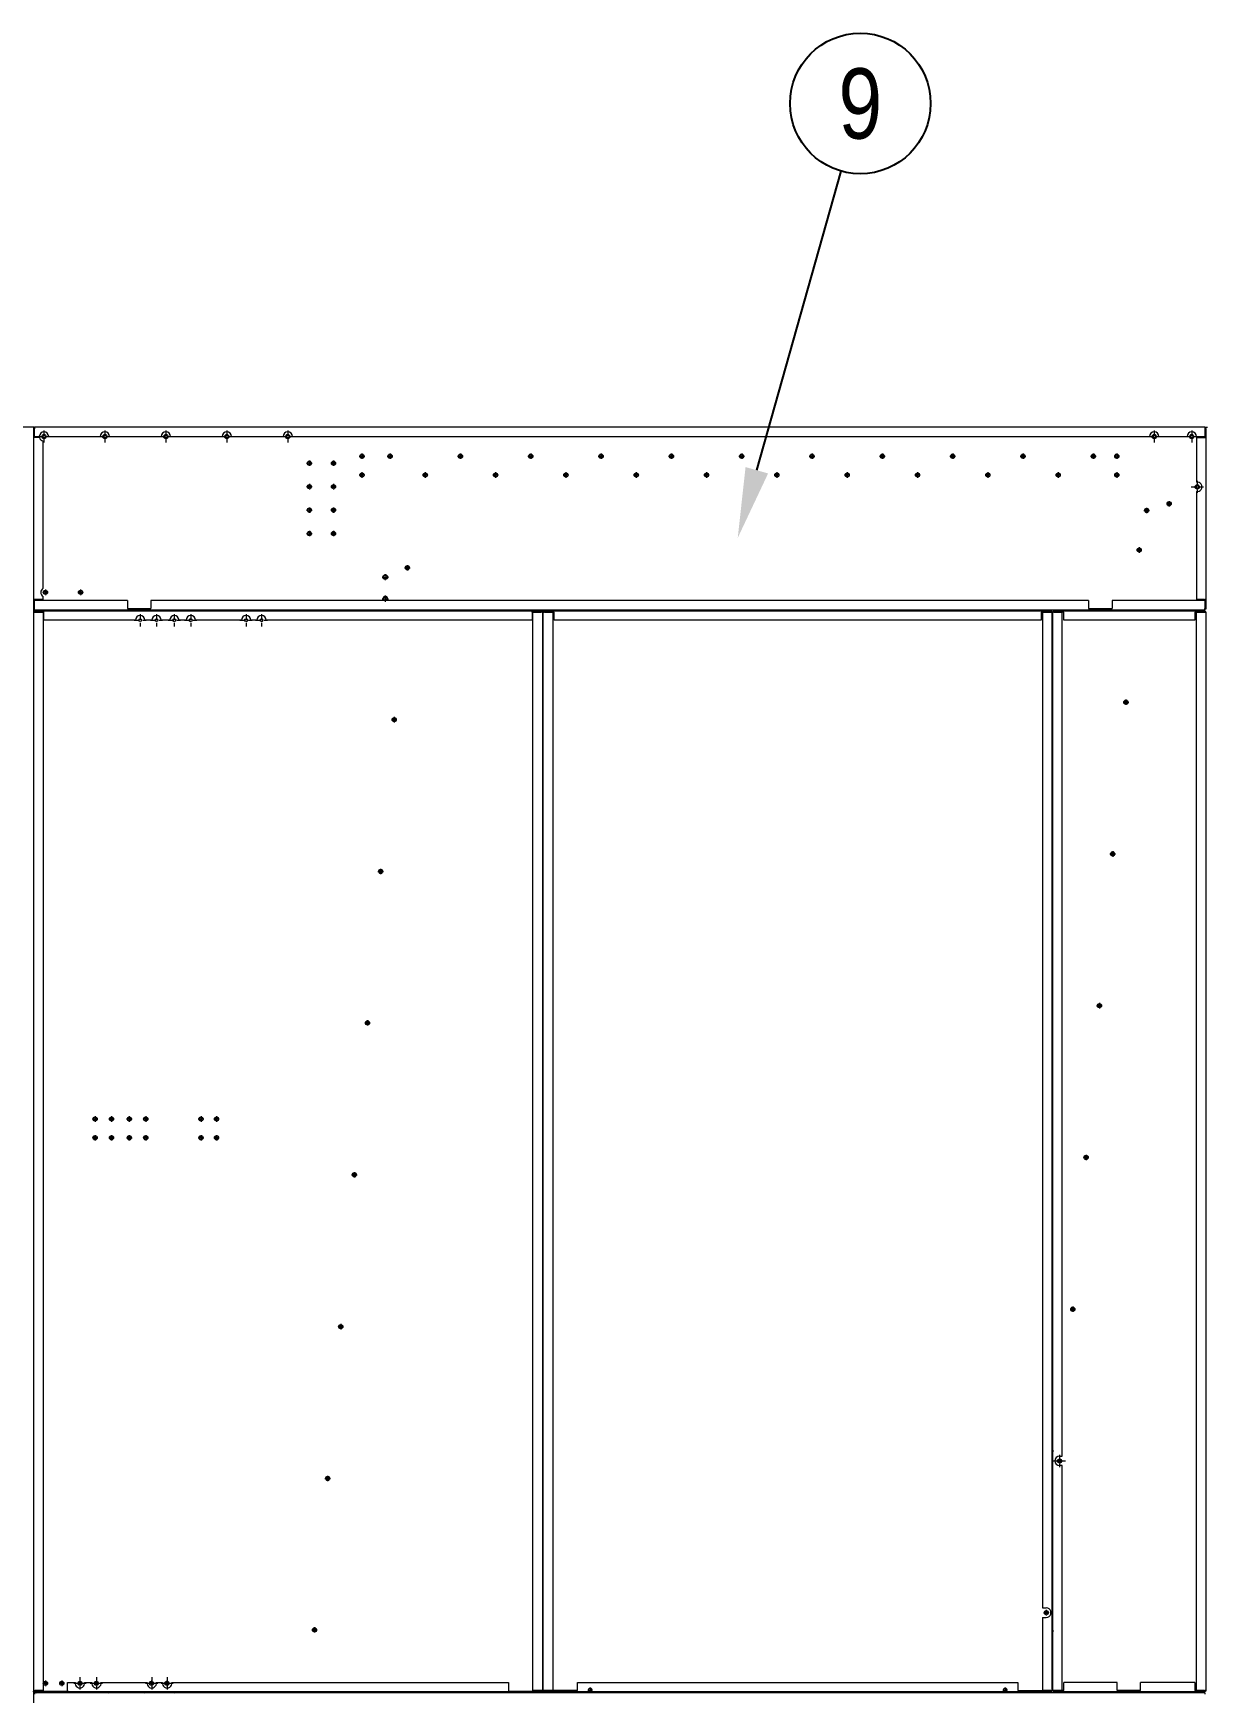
# Model space of a CAD drawing. Header units: millimetres. Extents: x -661502 to 32907, y -140885 to 22606.
# Drawn here: x 14092 to 16593, y 9894 to 13434 of the extents above; entities that cross this region are included whole.
import ezdxf
from ezdxf.enums import TextEntityAlignment as Align

# ---------------------------------------------------------------- set-up
doc = ezdxf.new("R2010")
doc.units = ezdxf.units.MM
doc.linetypes.add('DASHDOT', pattern=[18.5, 12, -3, 0.5, -3])
doc.layers.add('냉각탑_dim', color=1, linetype='Continuous')
doc.layers.add('냉각탑_text', color=3, linetype='Continuous')
doc.styles.get("Standard").update_dxf_attribs({"font": 'arial.ttf'})

# ---------------------------------------------------------------- blocks, each defined once
blk = doc.blocks.new('1')
at = {"color": 0, "lineweight": 20}
for p, q in [((14092.7, 12593.8), (12392.7, 12593.8)), ((14092.7, 9393.8), (14092.7, 12593.8))]:
    blk.add_line(p, q, dxfattribs=at)
at = {"color": 7, "lineweight": 20, "ltscale": 0.0425}
for p, q in [((14092.7, 12591.8), (14094.4, 12591.8)), ((14092.7, 12590.9), (14094.4, 12590.9)), ((16592.7, 12591.8), (16591, 12591.8)), ((16592.7, 12590.9), (16591, 12590.9)), ((14092.7, 12206.7), (14094.4, 12206.7)), ((14092.7, 12205.8), (14094.4, 12205.8)), ((16592.7, 12206.7), (16591, 12206.7)), ((16592.7, 12205.8), (16591, 12205.8))]:
    blk.add_line(p, q, dxfattribs=at)
at = {"color": 7, "lineweight": 20, "ltscale": 0.0225}
for p, q in [((14092.7, 12590.9), (14092.7, 12591.8)), ((16592.7, 12590.9), (16592.7, 12591.8)), ((14092.7, 12206.7), (14092.7, 12205.8)), ((14095.5, 12200.2), (14095.5, 12199.3)), ((15174.9, 12200.2), (15174.9, 12199.3)), ((15179.7, 12199.3), (15179.7, 12200.2)), ((16264.7, 12199.3), (16264.7, 12200.2)), ((16266.7, 12199.3), (16266.7, 12200.2)), ((16592.7, 12206.7), (16592.7, 12205.8)), ((16592.7, 12199.3), (16592.7, 12200.2)), ((14095.5, 9897.4), (14095.5, 9898.3)), ((15174.9, 9897.4), (15174.9, 9898.3)), ((15179.7, 9898.3), (15179.7, 9897.4)), ((16264.7, 9898.3), (16264.7, 9897.4)), ((16266.7, 9898.3), (16266.7, 9897.4)), ((16592.7, 9898.3), (16592.7, 9897.4))]:
    blk.add_line(p, q, dxfattribs=at)
at = {"color": 7, "lineweight": 20, "ltscale": 0.4775}
for p, q in [((14092.7, 12571.8), (14092.7, 12590.9)), ((16592.7, 12590.9), (16592.7, 12571.8)), ((14092.7, 12206.7), (14092.7, 12225.8)), ((16592.7, 12225.8), (16592.7, 12206.7))]:
    blk.add_line(p, q, dxfattribs=at)
at = {"color": 7, "lineweight": 20}
for p, q in [((14092.7, 12225.8), (14092.7, 12571.8)), ((16591, 12593.8), (14094.4, 12593.8)), ((14124.7, 12573.8), (14234.7, 12573.8)), ((14254.7, 12573.8), (14364.7, 12573.8)), ((14384.7, 12573.8), (14494.7, 12573.8)), ((14514.7, 12573.8), (14624.7, 12573.8)), ((14644.7, 12573.8), (16472.7, 12573.8)), ((16492.7, 12573.8), (16552.7, 12573.8)), ((16572.7, 12571.8), (16572.7, 12476.1)), ((16592.7, 12571.8), (16592.7, 12225.8)), ((14112.7, 12250), (14112.7, 12564)), ((16572.7, 12456.4), (16572.7, 12225.8)), ((14292.7, 12223.8), (14094.4, 12223.8)), ((16342.7, 12223.8), (14342.7, 12223.8)), ((16591, 12223.8), (16392.7, 12223.8)), ((14092.6, 12201.8), (14114.7, 12201.8)), ((14114.7, 12200.2), (14092.6, 12200.2)), ((14092.7, 9898.3), (14092.7, 12199.3)), ((14094.4, 12203.8), (16591, 12203.8)), ((14112.7, 12199.3), (14112.7, 9898.3)), ((14114.7, 12201.8), (15155.7, 12201.8)), ((14309.7, 12181.8), (14114.7, 12181.8)), ((14292.7, 12207.2), (14342.7, 12207.2)), ((14535.7, 12181.8), (14437.7, 12181.8)), ((15155.7, 12181.8), (14588.7, 12181.8)), ((15155.7, 12201.8), (15177.8, 12201.8)), ((15177.8, 12200.2), (15155.7, 12200.2)), ((15157.7, 9898.3), (15157.7, 12199.3)), ((15177.7, 12199.3), (15177.7, 9898.3)), ((15179.7, 9898.3), (15179.7, 12199.3)), ((15180.8, 12201.8), (16263.6, 12201.8)), ((15202.8, 12199), (15180.8, 12199)), ((15199.7, 12199.3), (15199.7, 9898.3)), ((16241.6, 12181.8), (15202.8, 12181.8)), ((16241.6, 12199), (16263.6, 12199)), ((16244.7, 12199.3), (16244.7, 10074.5)), ((16264.7, 12199.3), (16264.7, 9898.3)), ((16266.7, 9898.3), (16266.7, 12199.3)), ((16267.8, 12201.8), (16591.6, 12201.8)), ((16289.8, 12199), (16267.8, 12199)), ((16286.7, 10398.2), (16286.7, 12199.3)), ((16569.6, 12181.8), (16289.8, 12181.8)), ((16342.7, 12207.2), (16392.7, 12207.2)), ((16569.6, 12199), (16591.6, 12199)), ((16572.7, 9898.3), (16572.7, 12199.3)), ((16592.7, 12199.3), (16592.7, 9898.3)), ((16266.7, 10411.2), (16264.7, 10388.4)), ((16286.7, 9898.3), (16286.7, 10378.2)), ((16244.7, 10054.5), (16244.7, 9898.3)), ((16266.7, 10026.9), (16264.7, 10004)), ((14236.2, 9915.8), (14334.6, 9915.8)), ((14387.2, 9915.8), (15105.8, 9915.8)), ((15252.8, 9915.8), (16191.6, 9915.8)), ((16403.6, 9915.8), (16289.8, 9915.8)), ((16569.6, 9915.8), (16453.6, 9915.8)), ((14092.6, 9897.4), (14164.6, 9897.4)), ((14164.6, 9895.8), (14092.6, 9895.8)), ((16591, 9893.8), (14094.4, 9893.8)), ((15105.8, 9895.8), (14164.6, 9895.8)), ((15105.8, 9897.4), (15177.8, 9897.4)), ((15177.8, 9895.8), (15105.8, 9895.8)), ((15252.8, 9898.6), (15180.8, 9898.6)), ((16263.6, 9895.8), (15180.8, 9895.8)), ((16191.6, 9898.6), (16263.6, 9898.6)), ((16289.8, 9898.6), (16267.8, 9898.6)), ((16591.6, 9895.8), (16267.8, 9895.8)), ((16453.6, 9898.6), (16403.6, 9898.6)), ((16569.6, 9898.6), (16591.6, 9898.6))]:
    blk.add_line(p, q, dxfattribs=at)
at = {"color": 7, "lineweight": 20, "ltscale": 0.085}
for p, q in [((14096.1, 12571.8), (14092.7, 12571.8)), ((14094.4, 12593.8), (14094.4, 12590.4)), ((16589.3, 12571.8), (16592.7, 12571.8)), ((16591, 12593.8), (16591, 12590.4)), ((14096.1, 12225.8), (14092.7, 12225.8)), ((16589.3, 12225.8), (16592.7, 12225.8)), ((14094.4, 12203.8), (14094.4, 12207.2)), ((16591, 12203.8), (16591, 12207.2)), ((14094.4, 9893.8), (14094.4, 9890.4)), ((16591, 9893.8), (16591, 9890.4))]:
    blk.add_line(p, q, dxfattribs=at)
at = {"color": 7, "lineweight": 20, "ltscale": 0.00769}
for p, q in [((14092.7, 12571.8), (14093.1, 12571.8)), ((16592.7, 12571.8), (16592.4, 12571.8))]:
    blk.add_line(p, q, dxfattribs=at)
at = {"color": 7, "lineweight": 20, "ltscale": 0.014477}
blk.add_line((14094.4, 12592.6), (14094.1, 12593.1), dxfattribs=at)
at = {"color": 7, "lineweight": 20, "ltscale": 0.415}
for p, q in [((14094.4, 12573.8), (14094.4, 12590.4)), ((16572.7, 12571.8), (16589.3, 12571.8)), ((16591, 12590.4), (16591, 12573.8)), ((14094.4, 12207.2), (14094.4, 12223.8)), ((14112.7, 12225.8), (14096.1, 12225.8)), ((14292.7, 12223.8), (14292.7, 12207.2)), ((14342.7, 12223.8), (14342.7, 12207.2)), ((16342.7, 12223.8), (16342.7, 12207.2)), ((16392.7, 12223.8), (16392.7, 12207.2)), ((16589.3, 12225.8), (16572.7, 12225.8)), ((16591, 12223.8), (16591, 12207.2))]:
    blk.add_line(p, q, dxfattribs=at)
at = {"color": 7, "lineweight": 20, "ltscale": 0.2575}
blk.add_line((14094.4, 12573.8), (14104.7, 12573.8), dxfattribs=at)
at = {"color": 7, "lineweight": 20, "ltscale": 0.05}
for p, q in [((14094.7, 12573.8), (14094.7, 12571.8)), ((16590.7, 12571.8), (16590.7, 12573.8)), ((14092.7, 12225.8), (14094.7, 12225.8)), ((14094.7, 12225.8), (14094.7, 12223.8)), ((16592.7, 12225.8), (16590.7, 12225.8)), ((16590.7, 12223.8), (16590.7, 12225.8)), ((14098.1, 9895.8), (14098.1, 9893.8)), ((14251.5, 9895.8), (14251.5, 9893.8)), ((14392.1, 9895.8), (14392.1, 9893.8)), ((14442.2, 9893.8), (14442.2, 9895.8)), ((14531.3, 9893.8), (14531.3, 9895.8))]:
    blk.add_line(p, q, dxfattribs=at)
at = {"color": 7, "lineweight": 20, "ltscale": 0.220051}
blk.add_line((14104.9, 12571.8), (14096.1, 12571.8), dxfattribs=at)
at = {"color": 7, "linetype": 'DASHDOT', "lineweight": 20}
for p, q in [((14101.7, 12573.8), (14127.7, 12573.8)), ((14114.7, 12586.8), (14114.7, 12560.8)), ((14231.7, 12573.8), (14257.7, 12573.8)), ((14244.7, 12586.8), (14244.7, 12560.8)), ((14361.7, 12573.8), (14387.7, 12573.8)), ((14374.7, 12586.8), (14374.7, 12560.8)), ((14491.7, 12573.8), (14517.7, 12573.8)), ((14504.7, 12586.8), (14504.7, 12560.8)), ((14621.7, 12573.8), (14647.7, 12573.8)), ((14634.7, 12586.8), (14634.7, 12560.8)), ((16469.7, 12573.8), (16495.7, 12573.8)), ((16482.7, 12586.8), (16482.7, 12560.8)), ((16549.7, 12573.8), (16575.7, 12573.8)), ((16562.7, 12586.8), (16562.7, 12560.8)), ((16561.5, 12466.3), (16587.5, 12466.3)), ((16574.5, 12479.3), (16574.5, 12453.3)), ((14306.7, 12181.8), (14332.7, 12181.8)), ((14319.7, 12194.8), (14319.7, 12168.8)), ((14341.7, 12181.8), (14367.7, 12181.8)), ((14354.7, 12194.8), (14354.7, 12168.8)), ((14379.7, 12181.8), (14405.7, 12181.8)), ((14392.7, 12194.8), (14392.7, 12168.8)), ((14414.7, 12181.8), (14440.7, 12181.8)), ((14427.7, 12194.8), (14427.7, 12168.8)), ((14532.7, 12181.8), (14558.7, 12181.8)), ((14545.7, 12194.8), (14545.7, 12168.8)), ((14565.7, 12181.8), (14591.7, 12181.8)), ((14578.7, 12194.8), (14578.7, 12168.8)), ((16267.8, 10388.2), (16293.8, 10388.2)), ((16280.8, 10401.2), (16280.8, 10375.2)), ((14191.4, 9926.8), (14191.4, 9900.8)), ((14226.4, 9926.8), (14226.4, 9900.8)), ((14344.4, 9926.8), (14344.4, 9900.8)), ((14377.4, 9926.8), (14377.4, 9900.8)), ((14178.4, 9913.8), (14204.4, 9913.8)), ((14213.4, 9913.8), (14239.4, 9913.8)), ((14331.4, 9913.8), (14357.4, 9913.8)), ((14364.4, 9913.8), (14390.4, 9913.8))]:
    blk.add_line(p, q, dxfattribs=at)
at = {"color": 7, "lineweight": 20, "ltscale": 0.4575}
blk.add_line((16572.7, 12573.8), (16591, 12573.8), dxfattribs=at)
at = {"color": 7, "lineweight": 20, "ltscale": 0.132499}
blk.add_line((16591, 12593.8), (16596.3, 12593.8), dxfattribs=at)
at = {"color": 7, "linetype": 'DASHDOT', "lineweight": 20, "ltscale": 0.194995}
for p, q in [((14792.7, 12535.7), (14792.7, 12527.9)), ((14852.7, 12535.7), (14852.7, 12527.9)), ((15002.7, 12535.7), (15002.7, 12527.9)), ((15152.7, 12535.7), (15152.7, 12527.9)), ((15302.7, 12535.7), (15302.7, 12527.9)), ((15452.7, 12535.7), (15452.7, 12527.9)), ((15602.7, 12535.7), (15602.7, 12527.9)), ((15752.7, 12535.7), (15752.7, 12527.9)), ((15902.7, 12535.7), (15902.7, 12527.9)), ((16052.7, 12535.7), (16052.7, 12527.9)), ((16202.7, 12535.7), (16202.7, 12527.9)), ((16352.7, 12535.7), (16352.7, 12527.9)), ((16402.7, 12535.7), (16402.7, 12527.9)), ((14792.7, 12495.7), (14792.7, 12487.9)), ((14927.7, 12495.7), (14927.7, 12487.9)), ((15077.7, 12495.7), (15077.7, 12487.9)), ((15227.7, 12495.7), (15227.7, 12487.9)), ((15377.7, 12495.7), (15377.7, 12487.9)), ((15527.7, 12495.7), (15527.7, 12487.9)), ((15677.7, 12495.7), (15677.7, 12487.9)), ((15827.7, 12495.7), (15827.7, 12487.9)), ((15977.7, 12495.7), (15977.7, 12487.9)), ((16127.7, 12495.7), (16127.7, 12487.9)), ((16277.7, 12495.7), (16277.7, 12487.9)), ((16402.7, 12495.7), (16402.7, 12487.9)), ((16450.7, 12334.7), (16450.7, 12326.9)), ((16422.4, 12011.8), (16422.4, 12004)), ((14861.4, 11974.8), (14861.4, 11967)), ((16365.8, 11363.4), (16365.8, 11355.6))]:
    blk.add_line(p, q, dxfattribs=at)
at = {"color": 7, "linetype": 'DASHDOT', "lineweight": 20, "ltscale": 0.292499}
for p, q in [((14792.9, 12537.6), (14792.9, 12525.9)), ((14852.9, 12537.6), (14852.9, 12525.9)), ((15002.9, 12537.6), (15002.9, 12525.9)), ((15152.9, 12537.6), (15152.9, 12525.9)), ((15302.9, 12537.6), (15302.9, 12525.9)), ((15452.9, 12537.6), (15452.9, 12525.9)), ((15602.9, 12537.6), (15602.9, 12525.9)), ((15752.9, 12537.6), (15752.9, 12525.9)), ((15902.9, 12537.6), (15902.9, 12525.9)), ((16052.9, 12537.6), (16052.9, 12525.9)), ((16202.9, 12537.6), (16202.9, 12525.9)), ((16352.9, 12537.6), (16352.9, 12525.9)), ((16402.9, 12537.6), (16402.9, 12525.9)), ((14792.9, 12497.6), (14792.9, 12485.9)), ((14927.9, 12497.6), (14927.9, 12485.9)), ((15077.9, 12497.6), (15077.9, 12485.9)), ((15227.9, 12497.6), (15227.9, 12485.9)), ((15377.9, 12497.6), (15377.9, 12485.9)), ((15527.9, 12497.6), (15527.9, 12485.9)), ((15677.9, 12497.6), (15677.9, 12485.9)), ((15827.9, 12497.6), (15827.9, 12485.9)), ((15977.9, 12497.6), (15977.9, 12485.9)), ((16127.9, 12497.6), (16127.9, 12485.9)), ((16277.9, 12497.6), (16277.9, 12485.9)), ((16402.9, 12497.6), (16402.9, 12485.9)), ((16514.5, 12436.1), (16514.5, 12424.4)), ((16466.5, 12421.9), (16466.5, 12410.2)), ((16450.7, 12337.5), (16450.7, 12325.8)), ((14111.9, 12241.3), (14123.6, 12241.3)), ((14186.9, 12241.3), (14198.6, 12241.3)), ((16422.4, 12012.9), (16422.4, 12001.2)), ((16394.1, 11689.1), (16394.1, 11677.4)), ((16388.2, 11683.3), (16399.9, 11683.3)), ((16365.8, 11365.4), (16365.8, 11353.7)), ((14804.7, 11328.6), (14804.7, 11316.9)), ((14217.9, 11117.8), (14229.6, 11117.8)), ((14223.7, 11123.6), (14223.7, 11111.9)), ((14252.9, 11117.8), (14264.6, 11117.8)), ((14258.7, 11123.6), (14258.7, 11111.9)), ((14290.9, 11117.8), (14302.6, 11117.8)), ((14296.7, 11123.6), (14296.7, 11111.9)), ((14331.7, 11123.6), (14331.7, 11111.9)), ((14449.7, 11123.6), (14449.7, 11111.9)), ((14482.7, 11123.6), (14482.7, 11111.9)), ((14223.7, 11083.6), (14223.7, 11071.9)), ((14258.7, 11083.6), (14258.7, 11071.9)), ((14296.7, 11083.6), (14296.7, 11071.9)), ((14331.7, 11083.6), (14331.7, 11071.9)), ((14449.7, 11083.6), (14449.7, 11071.9)), ((14482.7, 11083.6), (14482.7, 11071.9)), ((14217.9, 11077.8), (14229.6, 11077.8)), ((14252.9, 11077.8), (14264.6, 11077.8)), ((14290.9, 11077.8), (14302.6, 11077.8)), ((14776.7, 11004.6), (14776.7, 10992.9)), ((14747.7, 10680.6), (14747.7, 10668.9)), ((14719.7, 10356.6), (14719.7, 10344.9)), ((14111.9, 9913.8), (14123.6, 9913.8)), ((14146.9, 9913.8), (14158.6, 9913.8))]:
    blk.add_line(p, q, dxfattribs=at)
at = {"color": 7, "linetype": 'DASHDOT', "lineweight": 20, "ltscale": 0.2925}
for p, q in [((14674.9, 12516.8), (14686.6, 12516.8)), ((14726.4, 12516.8), (14738.1, 12516.8)), ((14787, 12531.8), (14798.7, 12531.8)), ((14847, 12531.8), (14858.7, 12531.8)), ((14997, 12531.8), (15008.7, 12531.8)), ((15147, 12531.8), (15158.7, 12531.8)), ((15297, 12531.8), (15308.7, 12531.8)), ((15447, 12531.8), (15458.7, 12531.8)), ((15597, 12531.8), (15608.7, 12531.8)), ((15747, 12531.8), (15758.7, 12531.8)), ((15897, 12531.8), (15908.7, 12531.8)), ((16047, 12531.8), (16058.7, 12531.8)), ((16197, 12531.8), (16208.7, 12531.8)), ((16347, 12531.8), (16358.7, 12531.8)), ((14674.9, 12466.8), (14686.6, 12466.8)), ((14726.4, 12466.8), (14738.1, 12466.8)), ((14787, 12491.8), (14798.7, 12491.8)), ((14922, 12491.8), (14933.7, 12491.8)), ((15072, 12491.8), (15083.7, 12491.8)), ((15222, 12491.8), (15233.7, 12491.8)), ((15372, 12491.8), (15383.7, 12491.8)), ((15522, 12491.8), (15533.7, 12491.8)), ((15672, 12491.8), (15683.7, 12491.8)), ((15822, 12491.8), (15833.7, 12491.8)), ((15972, 12491.8), (15983.7, 12491.8)), ((16122, 12491.8), (16133.7, 12491.8)), ((16272, 12491.8), (16283.7, 12491.8)), ((14674.9, 12416.8), (14686.6, 12416.8)), ((14726.4, 12416.8), (14738.1, 12416.8)), ((14674.9, 12366.8), (14686.6, 12366.8)), ((14726.4, 12366.8), (14738.1, 12366.8)), ((14883.9, 12293.8), (14895.6, 12293.8)), ((14855.9, 11969.8), (14867.6, 11969.8)), ((14826.9, 11645.8), (14838.6, 11645.8)), ((16359.9, 11359.5), (16371.6, 11359.5)), ((14798.9, 11322.8), (14810.6, 11322.8)), ((14325.9, 11117.8), (14337.6, 11117.8)), ((14443.9, 11117.8), (14455.6, 11117.8)), ((14476.9, 11117.8), (14488.6, 11117.8)), ((14325.9, 11077.8), (14337.6, 11077.8)), ((14443.9, 11077.8), (14455.6, 11077.8)), ((14476.9, 11077.8), (14488.6, 11077.8)), ((16331.6, 11035.7), (16343.3, 11035.7)), ((14770.9, 10998.8), (14782.6, 10998.8)), ((16303.3, 10712), (16315, 10712)), ((14741.9, 10674.8), (14753.6, 10674.8)), ((14713.9, 10350.8), (14725.6, 10350.8)), ((16246.6, 10064.5), (16258.3, 10064.5)), ((16252.5, 10070.3), (16252.5, 10058.6)), ((14685.9, 10027.8), (14697.6, 10027.8)), ((14691.7, 10033.6), (14691.7, 10021.9)), ((14117.7, 9919.6), (14117.7, 9907.9)), ((14152.7, 9919.6), (14152.7, 9907.9)), ((14343.9, 9919.6), (14343.9, 9907.9)), ((14376.9, 9919.6), (14376.9, 9907.9)), ((14338.1, 9913.8), (14349.8, 9913.8)), ((14371.1, 9913.8), (14382.8, 9913.8))]:
    blk.add_line(p, q, dxfattribs=at)
at = {"color": 7, "linetype": 'DASHDOT', "lineweight": 20, "ltscale": 0.292505}
for p, q in [((14680.7, 12522.6), (14680.7, 12510.9)), ((14732.2, 12522.6), (14732.2, 12510.9)), ((14680.7, 12472.6), (14680.7, 12460.9)), ((14732.2, 12472.6), (14732.2, 12460.9)), ((14680.7, 12422.6), (14680.7, 12410.9)), ((14732.2, 12422.6), (14732.2, 12410.9)), ((14680.7, 12372.6), (14680.7, 12360.9)), ((14732.2, 12372.6), (14732.2, 12360.9)), ((14889.7, 12299.6), (14889.7, 12287.9)), ((14117.7, 12247.1), (14117.7, 12235.4)), ((14192.7, 12247.1), (14192.7, 12235.4)), ((14861.7, 11975.6), (14861.7, 11963.9)), ((14832.7, 11651.6), (14832.7, 11639.9))]:
    blk.add_line(p, q, dxfattribs=at)
at = {"color": 7, "linetype": 'DASHDOT', "lineweight": 20, "ltscale": 0.195}
for p, q in [((14788.8, 12531.8), (14796.6, 12531.8)), ((14848.8, 12531.8), (14856.6, 12531.8)), ((14998.8, 12531.8), (15006.6, 12531.8)), ((15148.8, 12531.8), (15156.6, 12531.8)), ((15298.8, 12531.8), (15306.6, 12531.8)), ((15448.8, 12531.8), (15456.6, 12531.8)), ((15598.8, 12531.8), (15606.6, 12531.8)), ((15748.8, 12531.8), (15756.6, 12531.8)), ((15898.8, 12531.8), (15906.6, 12531.8)), ((16048.8, 12531.8), (16056.6, 12531.8)), ((16198.8, 12531.8), (16206.6, 12531.8)), ((16348.8, 12531.8), (16356.6, 12531.8)), ((14788.8, 12491.8), (14796.6, 12491.8)), ((14923.8, 12491.8), (14931.6, 12491.8)), ((15073.8, 12491.8), (15081.6, 12491.8)), ((15223.8, 12491.8), (15231.6, 12491.8)), ((15373.8, 12491.8), (15381.6, 12491.8)), ((15523.8, 12491.8), (15531.6, 12491.8)), ((15673.8, 12491.8), (15681.6, 12491.8)), ((15823.8, 12491.8), (15831.6, 12491.8)), ((15973.8, 12491.8), (15981.6, 12491.8)), ((16123.8, 12491.8), (16131.6, 12491.8)), ((16273.8, 12491.8), (16281.6, 12491.8)), ((14885.8, 12294.7), (14893.6, 12294.7)), ((14857.5, 11970.9), (14865.3, 11970.9)), ((14857.5, 11970), (14865.3, 11970)), ((14829.2, 11647.1), (14837, 11647.1)), ((14829.2, 11646.3), (14837, 11646.3)), ((16361.9, 11360.4), (16369.7, 11360.4)), ((16361.9, 11359.5), (16369.7, 11359.5)), ((14328, 11117.8), (14335.8, 11117.8)), ((14445.4, 11117.8), (14453.2, 11117.8)), ((14327.7, 11077.8), (14335.5, 11077.8)), ((14445.1, 11077.8), (14452.9, 11077.8)), ((14478.1, 11077.8), (14485.9, 11077.8)), ((16333.5, 11036.6), (16341.3, 11036.6)), ((16333.5, 11035.7), (16341.3, 11035.7)), ((14772.5, 10999.6), (14780.3, 10999.6)), ((14772.5, 10998.7), (14780.3, 10998.7)), ((16305.2, 10712.8), (16313, 10712.8)), ((16305.2, 10712), (16313, 10712)), ((14744.2, 10675.8), (14752, 10675.8)), ((14744.2, 10675), (14752, 10675)), ((16276.9, 10389.1), (16284.7, 10389.1)), ((16276.9, 10388.2), (16284.7, 10388.2)), ((14715.9, 10352.1), (14723.7, 10352.1)), ((14715.9, 10351.2), (14723.7, 10351.2)), ((16248.6, 10065.3), (16256.4, 10065.3)), ((16252.5, 10069.2), (16252.5, 10061.4)), ((14687.6, 10028.3), (14695.4, 10028.3)), ((14687.6, 10027.5), (14695.4, 10027.5)), ((14691.5, 10032.2), (14691.5, 10023.6)), ((14118.1, 9917.7), (14118.1, 9909.9)), ((14153.1, 9917.7), (14153.1, 9909.9)), ((14191.5, 9917.7), (14191.5, 9909.9)), ((14226.5, 9917.7), (14226.5, 9909.9)), ((14343.9, 9917.7), (14343.9, 9909.9)), ((14377.1, 9917.7), (14377.1, 9909.9)), ((14373.2, 9913.8), (14381, 9913.8))]:
    blk.add_line(p, q, dxfattribs=at)
at = {"color": 7, "linetype": 'DASHDOT', "lineweight": 20, "ltscale": 0.292502}
for p, q in [((16397, 12531.8), (16408.7, 12531.8)), ((16397, 12491.8), (16408.7, 12491.8)), ((16508.6, 12430.2), (16520.3, 12430.2)), ((16460.7, 12416.1), (16472.4, 12416.1)), ((16444.9, 12331.7), (16456.6, 12331.7)), ((16416.6, 12007), (16428.3, 12007)), ((16337.4, 11041.6), (16337.4, 11029.9)), ((16309.1, 10717.8), (16309.1, 10706.1))]:
    blk.add_line(p, q, dxfattribs=at)
at = {"color": 7, "linetype": 'DASHDOT', "lineweight": 20, "ltscale": 0.195001}
for p, q in [((16398.8, 12531.8), (16406.6, 12531.8)), ((16398.8, 12491.8), (16406.6, 12491.8)), ((16446.8, 12330.8), (16454.6, 12330.8)), ((14889.7, 12298.6), (14889.7, 12290.8)), ((16422.4, 12010.9), (16422.4, 12003.1)), ((14861.4, 11973.9), (14861.4, 11966.1)), ((16394.1, 11688), (16394.1, 11679.4)), ((14833.1, 11651), (14833.1, 11642.4)), ((16390.2, 11684.1), (16398, 11684.1)), ((16390.2, 11683.3), (16398, 11683.3)), ((16365.8, 11364.3), (16365.8, 11356.5)), ((14800.9, 11323.4), (14808.7, 11323.4)), ((14800.9, 11322.5), (14808.7, 11322.5)), ((14804.8, 11326.4), (14804.8, 11318.6)), ((14219.6, 11117.8), (14227.4, 11117.8)), ((14223.5, 11121.7), (14223.5, 11113.9)), ((14254.6, 11117.8), (14262.4, 11117.8)), ((14258.5, 11121.7), (14258.5, 11113.9)), ((14293, 11117.8), (14300.8, 11117.8)), ((14296.9, 11121.7), (14296.9, 11113.9)), ((14331.9, 11121.7), (14331.9, 11113.9)), ((14449.3, 11121.7), (14449.3, 11113.9)), ((14478.6, 11117.8), (14486.4, 11117.8)), ((14482.5, 11121.7), (14482.5, 11113.9)), ((14219.3, 11077.8), (14227.1, 11077.8)), ((14223.2, 11081.7), (14223.2, 11073.9)), ((14254.3, 11077.8), (14262.1, 11077.8)), ((14258.2, 11081.7), (14258.2, 11073.9)), ((14296.6, 11081.7), (14296.6, 11073.9)), ((14331.6, 11081.7), (14331.6, 11073.9)), ((14449, 11081.7), (14449, 11073.9)), ((14482, 11081.7), (14482, 11073.9)), ((16337.4, 11039.6), (16337.4, 11031.8)), ((14776.4, 11002.6), (14776.4, 10994.8)), ((16309.1, 10716.7), (16309.1, 10708.9)), ((14748.1, 10679.7), (14748.1, 10671.9)), ((16280.8, 10393), (16280.8, 10385.2)), ((14719.8, 10356), (14719.8, 10348.2)), ((14114.2, 9913.8), (14122, 9913.8)), ((14149.2, 9913.8), (14157, 9913.8)), ((14340, 9913.8), (14347.8, 9913.8))]:
    blk.add_line(p, q, dxfattribs=at)
at = {"color": 7, "linetype": 'DASHDOT', "lineweight": 20, "ltscale": 0.325}
for p, q in [((14836.2, 12273.8), (14849.2, 12273.8)), ((14842.7, 12280.3), (14842.7, 12267.3)), ((14836.2, 12227.8), (14849.2, 12227.8)), ((14842.7, 12234.3), (14842.7, 12221.3))]:
    blk.add_line(p, q, dxfattribs=at)
at = {"color": 7, "lineweight": 20, "ltscale": 6.28196e-05}
blk.add_line((14847.7, 12273.8), (14847.7, 12273.8), dxfattribs=at)
at = {"color": 7, "lineweight": 20, "ltscale": 0.170995}
blk.add_line((14112.7, 12225.8), (14112.7, 12232.6), dxfattribs=at)
at = {"color": 7, "lineweight": 20, "ltscale": 6.28061e-05}
blk.add_line((14847.7, 12227.8), (14847.7, 12227.8), dxfattribs=at)
at = {"color": 7, "lineweight": 20, "ltscale": 0.04}
for p, q in [((14092.6, 12201.8), (14092.6, 12200.2)), ((14114.7, 12201.8), (14114.7, 12200.2)), ((15177.8, 12201.8), (15177.8, 12200.2)), ((14092.6, 9895.8), (14092.6, 9897.4)), ((14164.6, 9895.8), (14164.6, 9897.4)), ((15177.8, 9895.8), (15177.8, 9897.4))]:
    blk.add_line(p, q, dxfattribs=at)
at = {"color": 7, "lineweight": 20, "ltscale": 0.07}
for p, q in [((14092.7, 12199.3), (14095.5, 12199.3)), ((14114.7, 12199), (14114.7, 12201.8)), ((15155.7, 12199), (15155.7, 12201.8)), ((15177.7, 12199.3), (15174.9, 12199.3)), ((15180.8, 12201.8), (15180.8, 12199)), ((16263.6, 12201.8), (16263.6, 12199)), ((16267.8, 12201.8), (16267.8, 12199)), ((16591.6, 12201.8), (16591.6, 12199)), ((14092.7, 9898.3), (14095.5, 9898.3)), ((14164.6, 9898.6), (14164.6, 9895.8)), ((15105.8, 9898.6), (15105.8, 9895.8)), ((15177.7, 9898.3), (15174.9, 9898.3)), ((15180.8, 9895.8), (15180.8, 9898.6)), ((16263.6, 9895.8), (16263.6, 9898.6)), ((16267.8, 9895.8), (16267.8, 9898.6)), ((16591.6, 9895.8), (16591.6, 9898.6))]:
    blk.add_line(p, q, dxfattribs=at)
at = {"color": 7, "lineweight": 20, "ltscale": 0.43}
for p, q in [((14095.5, 12199.3), (14112.7, 12199.3)), ((14114.7, 12181.8), (14114.7, 12199)), ((15155.7, 12199), (15155.7, 12181.8)), ((15157.7, 12199.3), (15174.9, 12199.3)), ((15182.5, 12199.3), (15199.7, 12199.3)), ((15202.8, 12181.8), (15202.8, 12199)), ((16241.6, 12199), (16241.6, 12181.8)), ((16244.7, 12199.3), (16261.9, 12199.3)), ((16269.5, 12199.3), (16286.7, 12199.3)), ((16289.8, 12181.8), (16289.8, 12199)), ((16569.6, 12199), (16569.6, 12181.8)), ((16572.7, 12199.3), (16589.9, 12199.3)), ((14164.6, 9898.6), (14164.6, 9915.8)), ((15105.8, 9915.8), (15105.8, 9898.6)), ((15252.8, 9898.6), (15252.8, 9915.8)), ((16191.6, 9915.8), (16191.6, 9898.6)), ((16289.8, 9898.6), (16289.8, 9915.8)), ((16403.6, 9898.6), (16403.6, 9915.8)), ((16453.6, 9898.6), (16453.6, 9915.8)), ((16569.6, 9915.8), (16569.6, 9898.6)), ((14112.7, 9898.3), (14095.5, 9898.3)), ((15174.9, 9898.3), (15157.7, 9898.3)), ((15199.7, 9898.3), (15182.5, 9898.3)), ((16261.9, 9898.3), (16244.7, 9898.3)), ((16286.7, 9898.3), (16269.5, 9898.3)), ((16589.9, 9898.3), (16572.7, 9898.3))]:
    blk.add_line(p, q, dxfattribs=at)
at = {"color": 7, "lineweight": 20, "ltscale": 0.375}
for p, q in [((14344.7, 12181.8), (14329.7, 12181.8)), ((14417.7, 12181.8), (14402.7, 12181.8))]:
    blk.add_line(p, q, dxfattribs=at)
at = {"color": 7, "lineweight": 20, "ltscale": 0.45}
blk.add_line((14382.7, 12181.8), (14364.7, 12181.8), dxfattribs=at)
at = {"color": 7, "lineweight": 20, "ltscale": 0.159239}
for p, q in [((14461.3, 12201.8), (14467.3, 12203.8)), ((14467.7, 12201.8), (14473.7, 12203.8))]:
    blk.add_line(p, q, dxfattribs=at)
at = {"color": 7, "lineweight": 20, "ltscale": 0.325}
blk.add_line((14568.7, 12181.8), (14555.7, 12181.8), dxfattribs=at)
at = {"color": 7, "lineweight": 20, "ltscale": 0.050163}
for p, q in [((14825.1, 12201.8), (14825.3, 12203.8)), ((14834.1, 12201.8), (14834.3, 12203.8)), ((14638.6, 9893.8), (14638.8, 9895.8)), ((14647.7, 9893.8), (14647.8, 9895.8))]:
    blk.add_line(p, q, dxfattribs=at)
at = {"color": 7, "lineweight": 20, "ltscale": 0.050223}
for p, q in [((14842.4, 12201.8), (14842.6, 12203.8)), ((14851.4, 12201.8), (14851.6, 12203.8)), ((14624.3, 9893.8), (14624.5, 9895.8)), ((14633.3, 9893.8), (14633.5, 9895.8))]:
    blk.add_line(p, q, dxfattribs=at)
at = {"color": 7, "lineweight": 20, "ltscale": 0.050191}
for p, q in [((14864.2, 12203.8), (14864.1, 12201.8)), ((14864.1, 12201.8), (14864.3, 12203.8)), ((14898.4, 12201.8), (14898.6, 12203.8)), ((15508, 12201.8), (15508.1, 12203.8)), ((15508.6, 12203.8), (15508.4, 12201.8)), ((15813.1, 12203.8), (15813, 12201.8)), ((15813.4, 12201.8), (15813.6, 12203.8)), ((16423.6, 12203.8), (16423.4, 12201.8)), ((16457.2, 12203.8), (16457, 12201.8)), ((14662.3, 9895.8), (14662.1, 9893.8)), ((14662.2, 9893.8), (14662.4, 9895.8)), ((14696.5, 9893.8), (14696.6, 9895.8)), ((15306, 9893.8), (15306.2, 9895.8)), ((15306.6, 9895.8), (15306.5, 9893.8)), ((15611.2, 9895.8), (15611, 9893.8)), ((15611.5, 9893.8), (15611.6, 9895.8)), ((15611.5, 9893.8), (15611.6, 9895.8)), ((16221.6, 9895.8), (16221.5, 9893.8)), ((16255.3, 9895.8), (16255.1, 9893.8))]:
    blk.add_line(p, q, dxfattribs=at)
at = {"color": 7, "lineweight": 20, "ltscale": 0.006929}
for p, q in [((15155.7, 12201.8), (15155.7, 12201.5)), ((15105.8, 9895.8), (15105.8, 9896.1))]:
    blk.add_line(p, q, dxfattribs=at)
at = {"color": 7, "lineweight": 20, "ltscale": 0.0275}
for p, q in [((15179.7, 12200.2), (15180.8, 12200.2)), ((15179.7, 12199.3), (15180.8, 12199.3)), ((16264.7, 12200.2), (16263.6, 12200.2)), ((16264.7, 12199.3), (16263.6, 12199.3)), ((16266.7, 12200.2), (16267.8, 12200.2)), ((16266.7, 12199.3), (16267.8, 12199.3)), ((16592.7, 12200.2), (16591.6, 12200.2)), ((16592.7, 12199.3), (16591.6, 12199.3)), ((15179.7, 9898.3), (15180.8, 9898.3)), ((15179.7, 9897.4), (15180.8, 9897.4)), ((16264.7, 9898.3), (16263.6, 9898.3)), ((16264.7, 9897.4), (16263.6, 9897.4)), ((16266.7, 9898.3), (16267.8, 9898.3)), ((16266.7, 9897.4), (16267.8, 9897.4)), ((16592.7, 9898.3), (16591.6, 9898.3)), ((16592.7, 9897.4), (16591.6, 9897.4))]:
    blk.add_line(p, q, dxfattribs=at)
at = {"color": 7, "linetype": 'DASHDOT', "lineweight": 20, "ltscale": 0.194998}
for p, q in [((16418.5, 12007.9), (16426.3, 12007.9)), ((16418.5, 12007), (16426.3, 12007)), ((14804.8, 11327.3), (14804.8, 11319.5)), ((14292.7, 11077.8), (14300.5, 11077.8)), ((16337.4, 11040.5), (16337.4, 11032.7)), ((14776.4, 11003.5), (14776.4, 10995.7)), ((16309.1, 10715.9), (16309.1, 10708.1)), ((14748.1, 10678.9), (14748.1, 10671.1)), ((16280.8, 10392.1), (16280.8, 10384.3)), ((14719.8, 10355.1), (14719.8, 10347.3)), ((14187.6, 9913.8), (14195.4, 9913.8)), ((14222.6, 9913.8), (14230.4, 9913.8))]:
    blk.add_line(p, q, dxfattribs=at)
at = {"color": 7, "lineweight": 20, "ltscale": 0.14875}
for p, q in [((16280.8, 10398.2), (16286.7, 10398.2)), ((16286.7, 10378.2), (16280.8, 10378.2))]:
    blk.add_line(p, q, dxfattribs=at)
at = {"color": 7, "lineweight": 20, "ltscale": 0.193018}
for p, q in [((16244.7, 10074.5), (16252.5, 10074.5)), ((16244.7, 10054.5), (16252.5, 10054.5))]:
    blk.add_line(p, q, dxfattribs=at)
at = {"color": 7, "lineweight": 20, "ltscale": 0.425051}
blk.add_line((14164.6, 9915.8), (14181.6, 9915.8), dxfattribs=at)
at = {"color": 7, "lineweight": 20, "ltscale": 0.385102}
blk.add_line((14201.2, 9915.8), (14216.6, 9915.8), dxfattribs=at)
at = {"color": 7, "lineweight": 20, "ltscale": 0.335102}
blk.add_line((14354.2, 9915.8), (14367.6, 9915.8), dxfattribs=at)
at = {"color": 7, "lineweight": 20, "ltscale": 0.01744}
blk.add_line((14094.7, 9898.3), (14094.6, 9897.6), dxfattribs=at)
at = {"color": 7, "lineweight": 20, "ltscale": 0.04985}
blk.add_line((14328.9, 9895.8), (14328.9, 9893.8), dxfattribs=at)
at = {"color": 7, "linetype": 'DASHDOT', "lineweight": 20, "ltscale": 0.26}
blk.add_line((15274.5, 9899.8), (15284.9, 9899.8), dxfattribs=at)
at = {"color": 7, "linetype": 'DASHDOT', "lineweight": 20, "ltscale": 0.260001}
for p, q in [((15279.7, 9905), (15279.7, 9894.6)), ((16159.5, 9899.8), (16169.9, 9899.8)), ((16164.7, 9905), (16164.7, 9894.6))]:
    blk.add_line(p, q, dxfattribs=at)
at = {"color": 7, "lineweight": 20}
for centre, radius in [((14114.7, 12573.8), 4.5), ((14114.7, 12573.8), 3), ((14244.7, 12573.8), 4.5), ((14244.7, 12573.8), 3), ((14374.7, 12573.8), 4.5), ((14374.7, 12573.8), 3), ((14504.7, 12573.8), 4.5), ((14504.7, 12573.8), 3), ((14634.7, 12573.8), 4.5), ((14634.7, 12573.8), 3), ((16482.7, 12573.8), 4.5), ((16482.7, 12573.8), 3), ((16562.7, 12573.8), 4.5), ((16562.7, 12573.8), 3), ((14792.9, 12531.8), 4.5), ((14792.7, 12531.8), 3), ((14852.9, 12531.8), 4.5), ((14852.7, 12531.8), 3), ((15002.9, 12531.8), 4.5), ((15002.7, 12531.8), 3), ((15152.9, 12531.8), 4.5), ((15152.7, 12531.8), 3), ((15302.9, 12531.8), 4.5), ((15302.7, 12531.8), 3), ((15452.9, 12531.8), 4.5), ((15452.7, 12531.8), 3), ((15602.9, 12531.8), 4.5), ((15602.7, 12531.8), 3), ((15752.9, 12531.8), 4.5), ((15752.7, 12531.8), 3), ((15902.9, 12531.8), 4.5), ((15902.7, 12531.8), 3), ((16052.9, 12531.8), 4.5), ((16052.7, 12531.8), 3), ((16202.9, 12531.8), 4.5), ((16202.7, 12531.8), 3), ((16352.9, 12531.8), 4.5), ((16352.7, 12531.8), 3), ((16402.9, 12531.8), 4.5), ((16402.7, 12531.8), 3), ((14680.7, 12516.8), 4.5), ((14680.7, 12516.8), 3), ((14732.2, 12516.8), 4.5), ((14732.2, 12516.8), 3), ((14680.7, 12466.8), 4.5), ((14680.7, 12466.8), 3), ((14732.2, 12466.8), 4.5), ((14732.2, 12466.8), 3), ((14792.9, 12491.8), 4.5), ((14792.7, 12491.8), 3), ((14927.9, 12491.8), 4.5), ((14927.7, 12491.8), 3), ((15077.9, 12491.8), 4.5), ((15077.7, 12491.8), 3), ((15227.9, 12491.8), 4.5), ((15227.7, 12491.8), 3), ((15377.9, 12491.8), 4.5), ((15377.7, 12491.8), 3), ((15527.9, 12491.8), 4.5), ((15527.7, 12491.8), 3), ((15677.9, 12491.8), 4.5), ((15677.7, 12491.8), 3), ((15827.9, 12491.8), 4.5), ((15827.7, 12491.8), 3), ((15977.9, 12491.8), 4.5), ((15977.7, 12491.8), 3), ((16127.9, 12491.8), 4.5), ((16127.7, 12491.8), 3), ((16277.9, 12491.8), 4.5), ((16277.7, 12491.8), 3), ((16402.9, 12491.8), 4.5), ((16402.7, 12491.8), 3), ((16574.5, 12466.3), 4.5), ((16574.5, 12466.3), 3), ((16514.5, 12430.2), 4.5), ((16514.5, 12430.2), 3), ((14680.7, 12416.8), 4.5), ((14680.7, 12416.8), 3), ((14732.2, 12416.8), 4.5), ((14732.2, 12416.8), 3), ((16466.5, 12416.1), 4.5), ((16466.5, 12416.1), 3), ((14680.7, 12366.8), 4.5), ((14680.7, 12366.8), 3), ((14732.2, 12366.8), 4.5), ((14732.2, 12366.8), 3), ((16450.7, 12331.7), 4.5), ((16450.7, 12330.8), 3), ((14889.7, 12293.8), 4.5), ((14889.7, 12293.8), 3), ((14842.7, 12273.8), 5), ((14842.7, 12273.8), 3.5), ((14117.7, 12241.3), 4.5), ((14117.7, 12241.3), 3), ((14192.7, 12241.3), 4.5), ((14192.7, 12241.3), 3), ((14842.7, 12227.8), 3.5), ((14319.7, 12181.8), 3), ((14354.7, 12181.8), 3), ((14392.7, 12181.8), 3), ((14427.7, 12181.8), 3), ((14545.7, 12181.8), 3), ((14578.7, 12181.8), 3), ((16422.4, 12007), 4.5), ((16422.4, 12007), 3), ((14861.7, 11969.8), 4.5), ((14861.4, 11970), 3), ((16394.1, 11683.3), 4.5), ((16394.1, 11683.3), 3), ((14832.7, 11645.8), 4.5), ((14833.1, 11646.3), 3), ((16365.8, 11359.5), 4.5), ((16365.8, 11359.5), 3), ((14804.7, 11322.8), 4.5), ((14804.8, 11322.5), 3), ((14223.7, 11117.8), 4.5), ((14223.5, 11117.8), 3), ((14258.7, 11117.8), 4.5), ((14258.5, 11117.8), 3), ((14296.7, 11117.8), 4.5), ((14296.9, 11117.8), 3), ((14331.7, 11117.8), 4.5), ((14331.9, 11117.8), 3), ((14449.7, 11117.8), 4.5), ((14449.3, 11117.8), 3), ((14482.7, 11117.8), 4.5), ((14482.5, 11117.8), 3), ((14223.7, 11077.8), 4.5), ((14223.2, 11077.8), 3), ((14258.7, 11077.8), 4.5), ((14258.2, 11077.8), 3), ((14296.7, 11077.8), 4.5), ((14296.6, 11077.8), 3), ((14331.7, 11077.8), 4.5), ((14331.6, 11077.8), 3), ((14449.7, 11077.8), 4.5), ((14449, 11077.8), 3), ((14482.7, 11077.8), 4.5), ((14482, 11077.8), 3), ((16337.4, 11035.7), 4.5), ((16337.4, 11035.7), 3), ((14776.7, 10998.8), 4.5), ((14776.4, 10998.7), 3), ((16309.1, 10712), 4.5), ((16309.1, 10712), 3), ((14747.7, 10674.8), 4.5), ((14748.1, 10675), 3), ((16280.8, 10388.2), 4.5), ((16280.8, 10388.2), 3), ((14719.7, 10350.8), 4.5), ((14719.8, 10351.2), 3), ((16252.5, 10064.5), 4.5), ((16252.5, 10064.5), 3), ((14691.7, 10027.8), 4.5), ((14691.5, 10027.5), 3), ((14117.7, 9913.8), 4.5), ((14118.1, 9913.8), 3), ((14152.7, 9913.8), 4.5), ((14153.1, 9913.8), 3), ((14191.4, 9913.8), 4.5), ((14191.5, 9913.8), 3), ((14226.4, 9913.8), 4.5), ((14226.5, 9913.8), 3), ((14343.9, 9913.8), 4.5), ((14343.9, 9913.8), 3), ((14376.9, 9913.8), 4.5), ((14377.1, 9913.8), 3)]:
    blk.add_circle(centre, radius, dxfattribs=at)
for centre, radius, start, end in [((14096.1, 12590.4), 3.4, 179.7605, 180), ((14096.1, 12590.4), 3.4, 120, 155.6842), ((14114.7, 12573.8), 10, 0, 180), ((14114.7, 12573.8), 10, 191.5372, 258.463), ((14244.7, 12573.8), 10, 0, 180), ((14374.7, 12573.8), 10, 0, 180), ((14504.7, 12573.8), 10, 0, 180), ((14634.7, 12573.8), 10, 0, 180), ((16482.7, 12573.8), 10, 0, 180), ((16562.7, 12573.8), 10, 0, 180), ((14096.1, 12557.2), 3.4, 180, 180.2356), ((16574.5, 12466.3), 10, 259.808, 100.192), ((16450.7, 12331.7), 3, 188.3602, 351.6398), ((14889.7, 12294.7), 3, 188.3602, 351.6398), ((14096.1, 12275.4), 3.4, 179.7581, 180), ((14117.7, 12241.3), 10, 120, 240), ((14842.7, 12227.8), 5, 306.8703, 233.1297), ((14096.1, 12207.2), 3.4, 180, 180.2457), ((14096.1, 12207.2), 3.4, 204.3156, 240), ((14096.1, 12207.2), 3.4, 269.7512, 270), ((14214.3, 12207.2), 3.4, 270, 270.2488), ((14319.7, 12181.8), 10, 0, 180), ((14354.7, 12181.8), 10, 0, 180), ((14392.7, 12181.8), 10, 0, 180), ((14393.1, 12181.8), 3, 93.8112, 266.188), ((14427.7, 12181.8), 10, 0, 180), ((14428.1, 12181.8), 3, 93.8112, 266.188), ((14545.7, 12181.8), 10, 0, 180), ((14545.6, 12181.8), 3, 271.1327, 88.8698), ((14578.7, 12181.8), 10, 0, 180), ((14578.6, 12181.8), 3, 271.1327, 88.8698), ((16422.4, 12007.9), 3, 188.3602, 351.6398), ((14861.4, 11970.9), 3, 188.3602, 351.6398), ((16394.1, 11684.1), 3, 188.3602, 351.6398), ((14833.1, 11647.1), 3, 188.3602, 351.6398), ((16365.8, 11360.4), 3, 188.3602, 351.6398), ((14804.8, 11323.4), 3, 188.3602, 351.6398), ((16337.4, 11036.6), 3, 188.3602, 351.6398), ((14776.4, 10999.6), 3, 188.3602, 351.6398), ((16309.1, 10712.8), 3, 188.3602, 351.6398), ((14748.1, 10675.8), 3, 188.3602, 351.6398), ((16280.8, 10388.2), 10, 90, 270), ((16280.8, 10389.1), 3, 188.3602, 351.6398), ((14719.8, 10352.1), 3, 188.3602, 351.6398), ((16252.5, 10065.3), 3, 188.3602, 351.6398), ((16252.5, 10064.5), 10, 18.5715, 90), ((16252.5, 10064.5), 10, 270, 341.4285), ((16239.3, 10064.5), 22.8, 351.9761, 8.0239), ((16252.5, 10064.5), 10, 341.4285, 18.5713), ((14691.5, 10028.3), 3, 188.3602, 351.6398), ((14191.4, 9913.8), 10, 168.463, 11.537), ((14226.4, 9913.8), 10, 168.463, 11.537), ((14344.4, 9913.8), 10, 168.463, 11.537), ((14377.4, 9913.8), 10, 168.463, 11.537), ((14098.1, 9897.3), 3.5, 175, 178.3622), ((14098.1, 9897.3), 3.5, 205.3763, 269.7545), ((14251.6, 9897.3), 3.5, 270.2455, 334.6237), ((14328.9, 9897.3), 3.5, 205.3763, 269.7545), ((14392.2, 9897.3), 3.5, 270.2455, 334.6237), ((14486.7, 9904.8), 47.5, 190.9104, 193.3757), ((14486.7, 9904.8), 47.5, 346.627, 349.0896), ((15279.7, 9899.8), 4, 342.5424, 197.4576), ((16164.7, 9899.8), 4, 342.5424, 197.4576)]:
    blk.add_arc(centre, radius, start, end, dxfattribs=at)
for points, knots in [([(15279.7, 9896.6), (15279.2, 9896.6), (15278.6, 9896.7), (15278, 9896.7), (15277.3, 9896.9), (15276.7, 9897.3), (15276.6, 9897.5), (15276.3, 9897.7), (15276.1, 9898.1), (15276.1, 9898.2), (15276, 9898.4), (15275.9, 9898.6)], [0, 0, 0, 0, 0, 0, 5.743552, 5.743552, 5.743552, 7.655626, 7.655626, 7.655626, 9.572404, 9.572404, 9.572404, 9.572404, 9.572404, 9.572404]), ([(15279.7, 9897.7), (15279.4, 9897.7), (15279, 9897.8), (15278.6, 9897.8), (15277.8, 9897.8), (15277.1, 9897.9), (15276.8, 9898), (15276.4, 9898.1), (15276.1, 9898.4), (15276.1, 9898.4), (15276, 9898.5), (15275.9, 9898.6)], [0, 0, 0, 0, 0, 0, 3.885005, 3.885005, 3.885005, 7.625301, 7.625301, 7.625301, 9.358922, 9.358922, 9.358922, 9.358922, 9.358922, 9.358922]), ([(15279.7, 9896.6), (15280.3, 9896.6), (15280.9, 9896.7), (15281.5, 9896.7), (15282.2, 9896.9), (15282.8, 9897.3), (15282.9, 9897.5), (15283.2, 9897.7), (15283.4, 9898.1), (15283.4, 9898.2), (15283.5, 9898.4), (15283.6, 9898.6)], [0, 0, 0, 0, 0, 0, 5.743552, 5.743552, 5.743552, 7.655626, 7.655626, 7.655626, 9.572404, 9.572404, 9.572404, 9.572404, 9.572404, 9.572404]), ([(15279.7, 9897.7), (15280.1, 9897.7), (15280.5, 9897.8), (15280.9, 9897.8), (15281.7, 9897.8), (15282.4, 9897.9), (15282.7, 9898), (15283.1, 9898.1), (15283.4, 9898.4), (15283.4, 9898.4), (15283.5, 9898.5), (15283.6, 9898.6)], [0, 0, 0, 0, 0, 0, 3.885005, 3.885005, 3.885005, 7.625301, 7.625301, 7.625301, 9.358922, 9.358922, 9.358922, 9.358922, 9.358922, 9.358922]), ([(16164.7, 9896.6), (16164.2, 9896.6), (16163.6, 9896.7), (16163, 9896.7), (16162.3, 9896.9), (16161.7, 9897.3), (16161.6, 9897.5), (16161.3, 9897.7), (16161.1, 9898.1), (16161.1, 9898.2), (16161, 9898.4), (16160.9, 9898.6)], [0, 0, 0, 0, 0, 0, 5.743552, 5.743552, 5.743552, 7.655626, 7.655626, 7.655626, 9.572404, 9.572404, 9.572404, 9.572404, 9.572404, 9.572404]), ([(16164.7, 9897.7), (16164.4, 9897.7), (16164, 9897.8), (16163.6, 9897.8), (16162.8, 9897.8), (16162.1, 9897.9), (16161.8, 9898), (16161.4, 9898.1), (16161.1, 9898.4), (16161.1, 9898.4), (16161, 9898.5), (16160.9, 9898.6)], [0, 0, 0, 0, 0, 0, 3.885005, 3.885005, 3.885005, 7.625301, 7.625301, 7.625301, 9.358922, 9.358922, 9.358922, 9.358922, 9.358922, 9.358922]), ([(16164.7, 9896.6), (16165.3, 9896.6), (16165.9, 9896.7), (16166.5, 9896.7), (16167.2, 9896.9), (16167.8, 9897.3), (16167.9, 9897.5), (16168.2, 9897.7), (16168.4, 9898.1), (16168.4, 9898.2), (16168.5, 9898.4), (16168.6, 9898.6)], [0, 0, 0, 0, 0, 0, 5.743552, 5.743552, 5.743552, 7.655626, 7.655626, 7.655626, 9.572404, 9.572404, 9.572404, 9.572404, 9.572404, 9.572404]), ([(16164.7, 9897.7), (16165.1, 9897.7), (16165.5, 9897.8), (16165.9, 9897.8), (16166.7, 9897.8), (16167.4, 9897.9), (16167.7, 9898), (16168.1, 9898.1), (16168.4, 9898.4), (16168.4, 9898.4), (16168.5, 9898.5), (16168.6, 9898.6)], [0, 0, 0, 0, 0, 0, 3.885005, 3.885005, 3.885005, 7.625301, 7.625301, 7.625301, 9.358922, 9.358922, 9.358922, 9.358922, 9.358922, 9.358922])]:
    blk.add_open_spline(points, degree=5, knots=knots, dxfattribs=at)
at = {"layer": '냉각탑_dim', "lineweight": -3}
blk.add_solid([(15659.2, 12495), (15594.4, 12357.5), (15611.1, 12508.6)], dxfattribs=at)

msp = doc.modelspace()

# ---------------------------------------------------------------- linework, layer by layer
at = {"layer": '냉각탑_dim', "linetype": 'ByBlock', "lineweight": -3}
msp.add_lwpolyline([(15635.1, 12501.8), (15815.2, 13139.9)], dxfattribs=at)
msp.add_circle((15855.9, 13284.3), 150, dxfattribs=at)

# ---------------------------------------------------------------- block references
msp.add_blockref('1', (0, 0))

# ---------------------------------------------------------------- texts
at = {"layer": '냉각탑_text', "width": 0.8}
msp.add_text('9', height=150, dxfattribs=at).set_placement((15855.9, 13284.3), align=Align.MIDDLE_CENTER)

doc.saveas('drawing.dxf')
